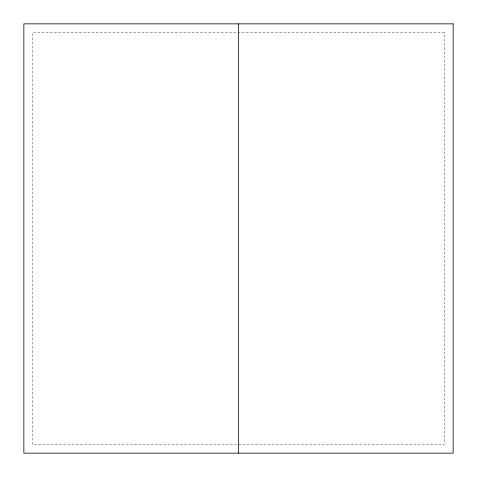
<?xml version="1.0" encoding="UTF-8"?>
<svg xmlns="http://www.w3.org/2000/svg" width="477" height="477" viewBox="0 0 477 477"><rect width="100%" height="100%" fill="white"/><g stroke="black" fill="none" stroke-linecap="round" stroke-linejoin="round"><path stroke-width="0.36" stroke-dasharray="2.38 1.79" d="M444.469 32.531L32.531 32.531L32.531 444.469L444.469 444.469L444.469 32.531"/><path stroke-width="0.72" d="M238.5 23.85L238.5 453.15M453.15 23.85L23.85 23.85L23.85 453.15L453.15 453.15L453.15 23.85"/></g></svg>
